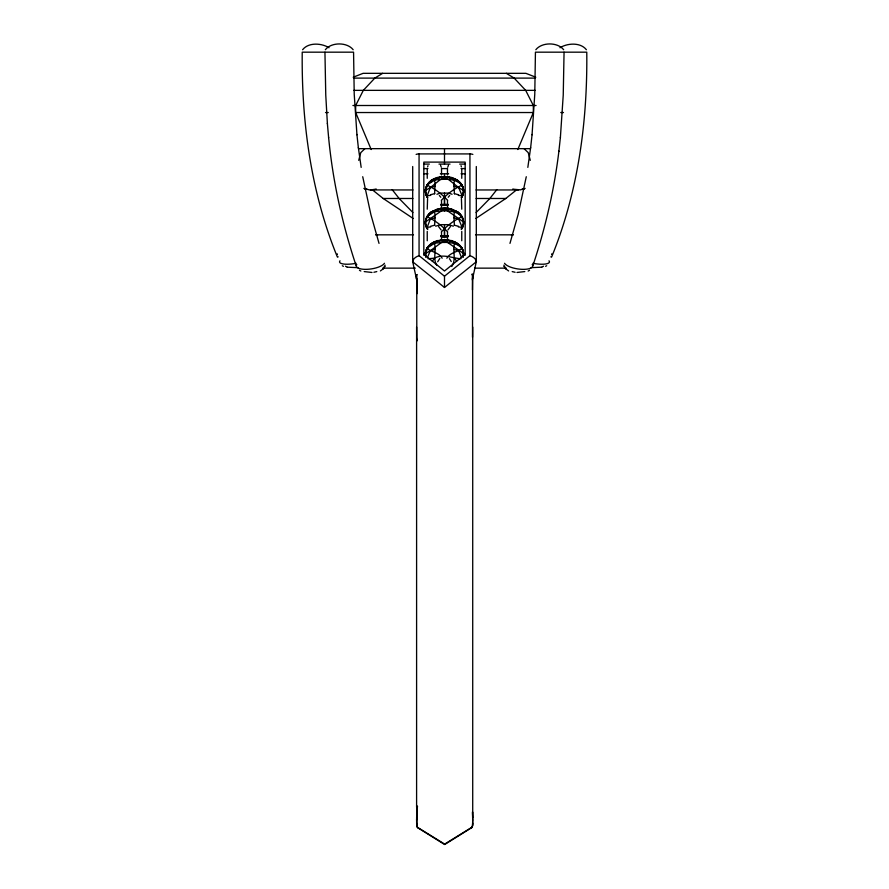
<?xml version="1.0" encoding="UTF-8"?>
<svg xmlns="http://www.w3.org/2000/svg" width="889" height="889" viewBox="0 0 889 889"><rect width="100%" height="100%" fill="white"/><g stroke="black" fill="none" stroke-linecap="round" stroke-linejoin="round"><path stroke-width="1.33" d="M436.277 241.519L434.443 243.375C436.777 250.654 432.465 258.421 436.799 265.311M433.888 210.871C427.453 212.249 422.319 222.639 427.665 228.751L427.665 229.195C421.664 221.683 428.798 211.171 437.188 209.804L437.188 209.026L434.443 211.815L435.154 214.938L434.588 225.384M436.277 178.389L434.443 180.245L435.154 183.378L434.588 193.824M448.234 236.296L444.5 236.785L444.5 224.65M448.234 204.726L444.5 205.226L444.5 193.091M451.812 266.5C456.557 259.244 452.301 251.087 454.557 243.375L452.723 241.519M454.412 225.384L453.846 214.938L454.557 211.815L451.812 209.026L451.812 209.804C460.202 211.171 467.336 221.683 461.335 229.195L461.335 228.751C466.681 222.639 461.547 212.249 455.112 210.871M454.412 193.824L453.846 183.378L454.557 180.245L452.723 178.389M461.758 240.763L461.758 231.396M461.758 209.204L461.424 198.636M461.758 178.311L461.758 168.932M472.715 819.914L472.526 811.768M416.597 819.102L417.419 806.034L416.741 825.148A3.234 3.234 0 0 0 418.186 827.781L444.656 844.094L471.114 827.759A3.234 3.234 0 0 0 472.537 825.148L472.715 820.103M451.812 209.804L450.045 208.715L444.5 207.948L444.489 208.748L425.42 221.983L425.42 222.761M463.213 256.832C465.347 248.664 457.324 242.097 450.045 240.73L444.5 239.519L444.489 240.308L430.287 250.754L425.42 253.543L425.787 256.832M564.059 52.173L563.237 95.101L560.381 137.595M416.608 817.78L417.308 806.745M471.959 827.392L472.326 826.659A3.545 3.545 0 0 0 472.57 825.525A103.124 103.124 0 0 0 472.67 823.158L472.615 813.224M472.659 274.868L472.504 279.013L476.304 261.766L476.304 166.521M425.509 189.213L425.787 193.358L427.665 197.636C422.119 190.59 427.587 180.445 435.499 178.211L428.631 183.19L425.509 189.657M425.42 254.321C425.131 248.231 430.087 243.286 435.499 241.33L428.631 246.309L425.509 252.787M463.491 191.946C464.336 185.579 459.124 180.211 453.501 178.211L453.501 178.656C461.113 180.934 466.925 190.679 461.335 197.636L463.491 192.391M463.491 255.521C464.48 249.009 459.313 243.375 453.501 241.33L453.501 241.786M472.459 289.892L472.57 276.146A6.367 4.323 0 0 0 472.359 275.168L471.759 274.245M425.509 252.332L425.509 255.521M532.055 134.806L534.778 94.134L535.434 52.173L586.773 52.173C587.54 121.826 578.128 192.224 551.625 257.01M472.504 337.242L472.581 273.968M532.789 265.944C545.168 228.762 554.169 190.424 558.859 151.497L558.903 151.063M530.6 148.074L532.089 134.461M558.859 151.497L560.414 137.239M358.712 160.331L360.778 152.641L364.935 148.663M530.644 147.641L527.833 167.388M526.277 176.722L518.098 214.638L509.975 243.386M463.491 255.065L463.213 256.488A19.08 14.024 0 0 0 444.5 239.886A19.08 14.024 0 0 0 425.742 256.465L425.509 255.065M551.758 253.843L551.625 254.41M427.642 166.821L427.965 165.687M427.576 198.636L427.242 209.204M447.889 229.951L450.445 226.517M385.137 265.178L383.448 268.656L380.392 270.934M447.823 167.065L448.456 165.254M437.699 261.755L439.844 258.421M426.864 196.558L430.287 187.635L440.622 179.356L444.489 177.178L451.812 177.456L451.812 178.233L453.501 178.656M426.864 228.117L430.287 219.194L435.154 217.783M427.353 257.743L430.287 250.754L435.154 249.342M517.809 149.53L533.333 112.536L533.333 105.502L525.677 90.356L514.175 78.11L506.352 73.331M302.604 49.74C308.427 42.216 321.474 43.016 329.019 47.739M325.33 49.74C331.353 42.005 347.154 42.005 353.177 49.74M535.823 49.74C541.846 42.005 557.647 42.005 563.67 49.74M417.319 274.534L416.963 275.168A6.367 4.323 0 0 0 416.741 276.146L417.285 293.614M432.376 261.333L434.443 258.143C443.1 253.532 452.023 258.143 460.869 258.777M441.366 200.347C447.356 193.769 454.146 188.79 462.136 185.056C453.612 176.944 441.522 179.389 430.998 180.5L430.998 181.278M441.366 231.918C447.356 225.328 454.146 220.35 462.136 216.616C453.612 208.515 441.489 210.971 430.998 212.071L430.998 212.849M446.834 258.21C450.201 252.343 457.479 252.265 462.136 248.187C453.612 240.086 441.489 242.53 430.998 243.63L430.998 244.408M496.807 189.657L489.872 198.48L476.093 212.549M471.959 827.337L471.437 827.97M448.212 197.258L449.645 195.524M543.512 266.222L541.957 267.089M471.715 827.637L444.656 844.55L417.608 827.637M465.169 254.298L444.5 271.012L423.831 254.298M476.304 261.766L444.5 287.491L444.5 276.223L469.937 255.654L469.937 153.919L419.063 153.919A6.356 4.312 0 0 0 416.141 154.408M475.882 218.438L505.819 198.48L516.809 189.657M559.981 47.739C567.526 43.016 580.573 42.216 586.396 49.74M426.864 185.834L426.864 185.056L434.443 180.245M426.864 217.394L426.864 216.616L434.443 211.815M426.864 248.964L426.864 248.187L434.443 243.375M382.648 73.331L374.825 78.11L363.323 90.356L355.667 105.502L355.667 112.536L371.191 149.53M525.166 188.412L520.365 189.868L513.575 189.224A46.828 17.913 90 0 1 512.886 188.935M545.602 266.322L546.679 265.722M528.155 271.034L529.533 270.278M430.465 194.758L434.743 193.624M430.465 226.317L434.743 225.195M353.211 77.221L363.101 73.331L525.899 73.331L535.789 77.221M524.81 271.578L516.998 272.467M435.499 178.656C440.688 176.844 446.578 176.278 451.812 178.233M437.188 209.804L442.622 208.626L450.59 208.982M435.499 241.786L442.622 240.197L451.812 240.586L451.812 241.364M376.792 271.59L373.902 272.267M436.921 194.247L440.622 193.091L448.378 193.091L452.079 194.247M435.677 226.195L440.622 224.65L448.378 224.65L453.323 226.195M541.668 267.178L531.055 267.678M435.154 186.223L430.287 187.635L425.42 190.413L425.42 191.191M375.614 234.885L376.614 234.896A14.668 4.701 -85.9 0 1 377.558 235.518M450.045 177.611L444.5 176.389L438.955 177.611M463.58 222.761L463.58 221.983L444.511 208.748L444.5 207.948L438.955 209.171M463.58 254.321L463.58 253.543L444.511 240.308L444.5 239.519L438.955 240.73M513.386 234.885L512.475 234.874A14.668 4.701 85.9 0 0 511.442 235.507M357.945 267.678L347.332 267.178M426.864 195.78L430.654 195.391M426.864 227.34L430.654 226.962M428.131 258.777L434.443 258.143M440.766 204.392L448.234 204.392M440.766 235.952L448.234 235.952M372.002 272.467L364.19 271.578M450.045 209.171L438.41 208.982M450.045 240.73L437.188 240.586L437.188 241.364M353.589 78.11L535.411 78.11M353.8 90.356L535.2 90.356M352.922 105.502L536.078 105.502M325.518 112.536L328.252 112.536M355.667 112.536L533.333 112.536M560.748 112.536L563.482 112.536M358.623 148.663L530.377 148.663M423.831 164.098L429.343 164.098M438.988 164.098L450.012 164.098M459.657 164.098L465.169 164.098M423.831 168.577L427.965 168.577M441.744 168.577L447.256 168.577M461.035 168.577L465.169 168.577M423.831 173.8L427.965 173.8M440.366 173.8L448.634 173.8M461.035 173.8L465.169 173.8M363.834 188.412L369.524 189.924L412.963 189.957M476.037 189.957L518.543 189.957M372.191 189.657L383.181 198.48L412.874 198.48M476.126 198.48L505.819 198.48M376.247 234.829L413.474 234.829M475.526 234.829L512.753 234.829M382.548 268.145L415.33 268.145M474.593 268.145L506.352 268.145M370.457 189.957L375.425 189.224A46.828 17.913 -90 0 0 376.114 188.935M454.557 180.245L458.002 180.5L458.002 181.278M454.557 211.815L458.002 212.071L458.002 212.849M454.557 243.375L458.002 243.63L458.002 244.408M458.346 195.391L462.136 195.78L462.136 196.558M458.346 226.962L462.136 227.34L462.136 228.117M454.257 193.624L458.535 194.758M454.257 225.195L458.535 226.317M440.766 204.726L444.5 205.226M440.766 236.296L444.5 236.785M515.098 272.267L512.208 271.59M453.846 186.223L458.713 187.635L463.58 190.413L463.58 191.191M453.846 217.783L458.713 219.194L462.136 227.34M453.846 249.342L458.713 250.754L461.647 257.743M347.043 267.089L345.488 266.222M524.066 148.663L528.222 152.641L530.288 160.331M508.608 270.934L505.552 268.656L503.863 265.178M359.467 270.278L360.845 271.034M342.321 265.722L343.398 266.322M413.118 218.438L383.181 198.48M426.864 185.056C434.865 188.779 441.633 193.78 447.634 200.347M426.864 216.616C434.865 220.339 441.633 225.35 447.634 231.918M438.555 226.517L441.111 229.951M426.864 248.187C431.521 252.265 438.799 252.343 442.166 258.21M444.5 276.223L419.063 255.654L419.063 153.919M412.696 166.521L412.696 261.766L444.5 287.491M412.907 212.549L399.128 198.48L392.193 189.657M439.355 195.524L440.788 197.258M449.467 258.655L451.234 261.51M417.608 827.692L416.997 826.659M454.557 258.143L456.624 261.333M462.136 195.78L458.713 187.635L448.378 179.356L444.511 177.178L437.188 177.456L437.188 178.233M337.376 257.01C310.872 192.224 301.46 121.826 302.227 52.173L353.566 52.173L354.222 94.134L356.945 134.806M440.544 165.254L441.177 167.065M356.211 265.944C342.287 224.239 332.753 181.034 328.586 137.239M379.025 243.386L370.902 214.638L362.723 176.722M461.035 165.687L461.358 166.821M337.376 254.41L337.242 253.843M412.696 261.766L416.497 279.013L416.341 274.868M361.167 167.388L358.356 147.641M356.911 134.461L358.4 148.074M324.941 52.173L325.763 95.101L327.396 123.638M327.363 123.36L328.619 137.595M472.548 812.179L472.715 817.78M416.997 826.714A3.545 3.545 0 0 1 416.741 825.581A103.124 103.124 0 0 1 416.652 823.158L416.608 819.858M416.597 819.047L416.608 819.914M444.489 198.08L444.5 204.448M444.489 229.64L444.5 236.007M472.715 327.074L472.715 812.768M465.169 255.254L465.169 162.109L423.831 162.109L423.831 255.254M462.136 185.056L462.136 185.834M462.136 216.616L462.136 217.394M462.136 248.187L462.136 248.964M447.478 168.265L447.478 174.966M447.478 200.503L447.478 209.871M447.478 232.062L447.478 240.097M444.5 148.663L444.5 161.187M444.5 162.565L444.5 164.098M444.5 173.8L444.5 179.356M444.5 207.948L444.5 210.915M444.5 239.519L444.5 242.475M441.522 168.265L441.522 174.966M441.522 200.503L441.522 209.871M441.522 232.062L441.522 240.097M427.242 168.932L427.242 178.311M427.242 231.396L427.242 240.763M416.741 278.768L416.808 337.242A40.961 26.748 0 0 0 417.408 340.731M416.597 327.074L416.597 807.223M549.013 260.788A14.513 3.967 9.3 0 1 532.878 263.3M532.233 264.466A14.402 5.045 8.6 0 1 521.843 269.323A14.402 5.045 8.6 0 1 504.541 263.266M356.122 263.3A14.513 3.967 -9.3 0 1 339.987 260.788M384.459 263.266A14.402 5.045 -8.6 0 1 367.157 269.323A14.402 5.045 -8.6 0 1 356.767 264.466M551.147 256.521A11.113 9.968 59.8 0 1 550.913 256.965M338.087 256.965A11.113 9.968 -59.8 0 1 337.853 256.521M472.426 278.99A6.245 3.878 30.8 0 1 472.337 279.879M417.386 281.046A6.245 3.878 -30.8 0 1 416.574 278.99M472.67 823.103A103.146 103.124 0 0 1 472.57 825.525M416.741 825.525A103.146 103.124 0 0 1 416.652 823.103M448.167 208.593A7.156 5.256 0 0 1 448.523 208.126M440.477 208.126A7.156 5.256 0 0 1 440.833 208.593M469.937 153.919A6.356 4.312 0 0 1 472.859 154.408M469.948 255.765A6.623 4.189 27.7 0 1 476.46 261.81M412.54 261.81A6.623 4.189 -27.7 0 1 419.052 255.765M449.745 241.008A19.08 14.024 0 0 1 463.258 257.043M425.742 257.043A19.08 14.024 0 0 1 439.255 241.008M427.553 229.373A19.08 14.024 0 0 1 444.5 208.904A19.08 14.024 0 0 1 461.447 229.373M447.967 236.718A19.08 14.024 0 0 1 441.033 236.718M427.553 228.795A19.08 14.024 0 0 1 444.5 208.315A19.08 14.024 0 0 1 461.447 228.795M447.967 236.141A19.08 14.024 0 0 1 441.033 236.141M449.745 177.878A19.08 14.024 0 0 1 461.447 197.803M447.967 205.159A19.08 14.024 0 0 1 441.033 205.159M427.553 197.803A19.08 14.024 0 0 1 439.255 177.878M427.553 197.225A19.08 14.024 0 0 1 444.5 176.755A19.08 14.024 0 0 1 461.447 197.225M447.967 204.581A19.08 14.024 0 0 1 441.033 204.581M366.657 188.935A46.828 43.261 -90 0 1 365.012 189.224M523.988 189.224A46.828 43.261 -90 0 1 522.343 188.935M444.5 176.389L444.489 177.178L444.5 176.389M384.737 266.567L383.448 268.656L384.737 266.567M505.552 268.656L504.263 266.567L505.552 268.656"/></g></svg>
